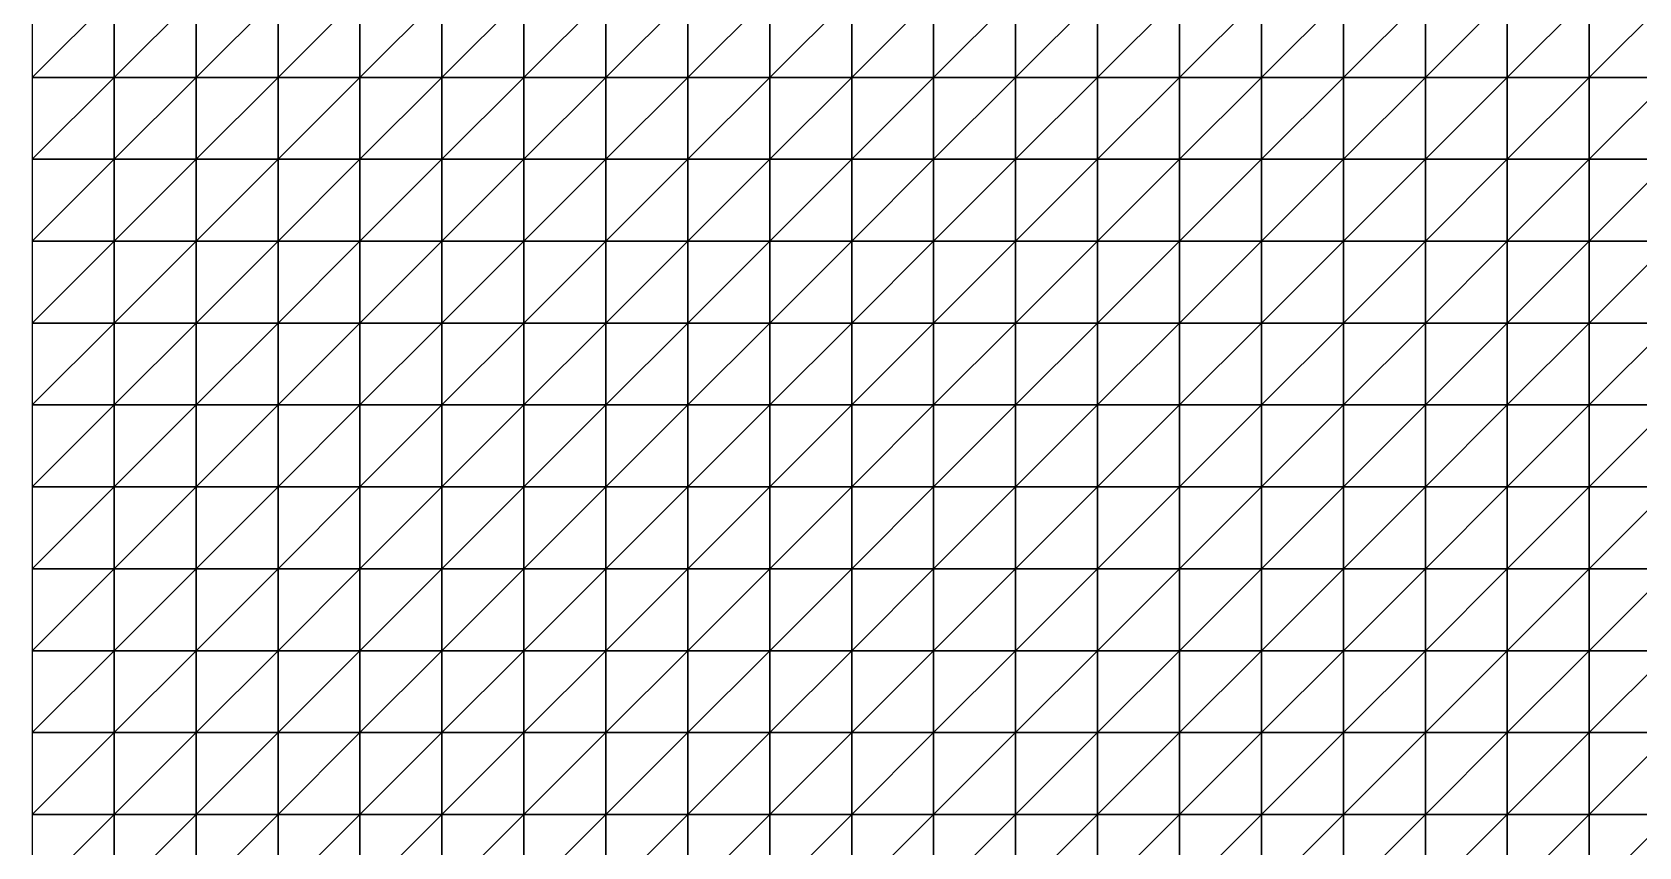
# Model space of a CAD drawing. Header units: metres. Extents: x 351000 to 353000, y 7455000 to 7457000.
# Drawn here: x 351000 to 351490.1, y 7455490.1 to 7455738.8 of the extents above; entities that cross this region are included whole.
import ezdxf

# ---------------------------------------------------------------- set-up
doc = ezdxf.new("R2010")
doc.units = ezdxf.units.M

msp = doc.modelspace()

# ---------------------------------------------------------------- linework, layer by layer
at = {"layer": 'BASE_OF_OXIDE_BOX'}
for points in [[(351000, 7455725, 1154.52), (351025, 7455725, 1157.88), (351025, 7455750, 1163.95)], [(351000, 7455725, 1154.52), (351025, 7455750, 1163.95), (351000, 7455750, 1162.53)], [(351025, 7455725, 1157.88), (351050, 7455725, 1165.17), (351050, 7455750, 1169.35)], [(351025, 7455725, 1157.88), (351050, 7455750, 1169.35), (351025, 7455750, 1163.95)], [(351050, 7455725, 1165.17), (351075, 7455725, 1174.46), (351075, 7455750, 1176.98)], [(351050, 7455725, 1165.17), (351075, 7455750, 1176.98), (351050, 7455750, 1169.35)], [(351075, 7455725, 1174.46), (351100, 7455725, 1183.15), (351100, 7455750, 1184.29)], [(351075, 7455725, 1174.46), (351100, 7455750, 1184.29), (351075, 7455750, 1176.98)], [(351100, 7455725, 1183.15), (351125, 7455725, 1185.44), (351125, 7455750, 1187.5)], [(351100, 7455725, 1183.15), (351125, 7455750, 1187.5), (351100, 7455750, 1184.29)], [(351125, 7455725, 1185.44), (351150, 7455725, 1184.04), (351150, 7455750, 1184.74)], [(351125, 7455725, 1185.44), (351150, 7455750, 1184.74), (351125, 7455750, 1187.5)], [(351150, 7455725, 1184.04), (351175, 7455725, 1183.51), (351175, 7455750, 1183.05)], [(351150, 7455725, 1184.04), (351175, 7455750, 1183.05), (351150, 7455750, 1184.74)], [(351175, 7455725, 1183.51), (351200, 7455725, 1185.61), (351200, 7455750, 1184.04)], [(351175, 7455725, 1183.51), (351200, 7455750, 1184.04), (351175, 7455750, 1183.05)], [(351200, 7455725, 1185.61), (351225, 7455725, 1191.59), (351225, 7455750, 1188.53)], [(351200, 7455725, 1185.61), (351225, 7455750, 1188.53), (351200, 7455750, 1184.04)], [(351225, 7455725, 1191.59), (351250, 7455725, 1198.1), (351250, 7455750, 1192.93)], [(351225, 7455725, 1191.59), (351250, 7455750, 1192.93), (351225, 7455750, 1188.53)], [(351250, 7455725, 1198.1), (351275, 7455725, 1207.75), (351275, 7455750, 1201.24)], [(351250, 7455725, 1198.1), (351275, 7455750, 1201.24), (351250, 7455750, 1192.93)], [(351275, 7455725, 1207.75), (351300, 7455725, 1218.94), (351300, 7455750, 1211.83)], [(351275, 7455725, 1207.75), (351300, 7455750, 1211.83), (351275, 7455750, 1201.24)], [(351300, 7455725, 1218.94), (351325, 7455725, 1222.48), (351325, 7455750, 1217.94)], [(351300, 7455725, 1218.94), (351325, 7455750, 1217.94), (351300, 7455750, 1211.83)], [(351325, 7455725, 1222.48), (351350, 7455725, 1226.29), (351350, 7455750, 1222.02)], [(351325, 7455725, 1222.48), (351350, 7455750, 1222.02), (351325, 7455750, 1217.94)], [(351350, 7455725, 1226.29), (351375, 7455725, 1229.39), (351375, 7455750, 1225.95)], [(351350, 7455725, 1226.29), (351375, 7455750, 1225.95), (351350, 7455750, 1222.02)], [(351375, 7455725, 1229.39), (351400, 7455725, 1230.97), (351400, 7455750, 1228.87)], [(351375, 7455725, 1229.39), (351400, 7455750, 1228.87), (351375, 7455750, 1225.95)], [(351400, 7455725, 1230.97), (351425, 7455725, 1224.83), (351425, 7455750, 1223.16)], [(351400, 7455725, 1230.97), (351425, 7455750, 1223.16), (351400, 7455750, 1228.87)], [(351425, 7455725, 1224.83), (351450, 7455725, 1214.81), (351450, 7455750, 1216.5)], [(351425, 7455725, 1224.83), (351450, 7455750, 1216.5), (351425, 7455750, 1223.16)], [(351450, 7455725, 1214.81), (351475, 7455725, 1206.3), (351475, 7455750, 1211.14)], [(351450, 7455725, 1214.81), (351475, 7455750, 1211.14), (351450, 7455750, 1216.5)], [(351475, 7455725, 1206.3), (351500, 7455725, 1201.02), (351500, 7455750, 1208.36)], [(351475, 7455725, 1206.3), (351500, 7455750, 1208.36), (351475, 7455750, 1211.14)], [(351000, 7455700, 1151.54), (351025, 7455700, 1156.83), (351025, 7455725, 1157.88)], [(351000, 7455700, 1151.54), (351025, 7455725, 1157.88), (351000, 7455725, 1154.52)], [(351025, 7455700, 1156.83), (351050, 7455700, 1165.56), (351050, 7455725, 1165.17)], [(351025, 7455700, 1156.83), (351050, 7455725, 1165.17), (351025, 7455725, 1157.88)], [(351050, 7455700, 1165.56), (351075, 7455700, 1175.7), (351075, 7455725, 1174.46)], [(351050, 7455700, 1165.56), (351075, 7455725, 1174.46), (351050, 7455725, 1165.17)], [(351075, 7455700, 1175.7), (351100, 7455700, 1184.75), (351100, 7455725, 1183.15)], [(351075, 7455700, 1175.7), (351100, 7455725, 1183.15), (351075, 7455725, 1174.46)], [(351100, 7455700, 1184.75), (351125, 7455700, 1187.52), (351125, 7455725, 1185.44)], [(351100, 7455700, 1184.75), (351125, 7455725, 1185.44), (351100, 7455725, 1183.15)], [(351125, 7455700, 1187.52), (351150, 7455700, 1186.7), (351150, 7455725, 1184.04)], [(351125, 7455700, 1187.52), (351150, 7455725, 1184.04), (351125, 7455725, 1185.44)], [(351150, 7455700, 1186.7), (351175, 7455700, 1186.14), (351175, 7455725, 1183.51)], [(351150, 7455700, 1186.7), (351175, 7455725, 1183.51), (351150, 7455725, 1184.04)], [(351175, 7455700, 1186.14), (351200, 7455700, 1187.81), (351200, 7455725, 1185.61)], [(351175, 7455700, 1186.14), (351200, 7455725, 1185.61), (351175, 7455725, 1183.51)], [(351200, 7455700, 1187.81), (351225, 7455700, 1193.26), (351225, 7455725, 1191.59)], [(351200, 7455700, 1187.81), (351225, 7455725, 1191.59), (351200, 7455725, 1185.61)], [(351225, 7455700, 1193.26), (351250, 7455700, 1199.77), (351250, 7455725, 1198.1)], [(351225, 7455700, 1193.26), (351250, 7455725, 1198.1), (351225, 7455725, 1191.59)], [(351250, 7455700, 1199.77), (351275, 7455700, 1209.86), (351275, 7455725, 1207.75)], [(351250, 7455700, 1199.77), (351275, 7455725, 1207.75), (351250, 7455725, 1198.1)], [(351275, 7455700, 1209.86), (351300, 7455700, 1220.99), (351300, 7455725, 1218.94)], [(351275, 7455700, 1209.86), (351300, 7455725, 1218.94), (351275, 7455725, 1207.75)], [(351300, 7455700, 1220.99), (351325, 7455700, 1224.71), (351325, 7455725, 1222.48)], [(351300, 7455700, 1220.99), (351325, 7455725, 1222.48), (351300, 7455725, 1218.94)], [(351325, 7455700, 1224.71), (351350, 7455700, 1228.27), (351350, 7455725, 1226.29)], [(351325, 7455700, 1224.71), (351350, 7455725, 1226.29), (351325, 7455725, 1222.48)], [(351350, 7455700, 1228.27), (351375, 7455700, 1230.66), (351375, 7455725, 1229.39)], [(351350, 7455700, 1228.27), (351375, 7455725, 1229.39), (351350, 7455725, 1226.29)], [(351375, 7455700, 1230.66), (351400, 7455700, 1231.16), (351400, 7455725, 1230.97)], [(351375, 7455700, 1230.66), (351400, 7455725, 1230.97), (351375, 7455725, 1229.39)], [(351400, 7455700, 1231.16), (351425, 7455700, 1221.91), (351425, 7455725, 1224.83)], [(351400, 7455700, 1231.16), (351425, 7455725, 1224.83), (351400, 7455725, 1230.97)], [(351425, 7455700, 1221.91), (351450, 7455700, 1209.61), (351450, 7455725, 1214.81)], [(351425, 7455700, 1221.91), (351450, 7455725, 1214.81), (351425, 7455725, 1224.83)], [(351450, 7455700, 1209.61), (351475, 7455700, 1199.1), (351475, 7455725, 1206.3)], [(351450, 7455700, 1209.61), (351475, 7455725, 1206.3), (351450, 7455725, 1214.81)], [(351475, 7455700, 1199.1), (351500, 7455700, 1192.38), (351500, 7455725, 1201.02)], [(351475, 7455700, 1199.1), (351500, 7455725, 1201.02), (351475, 7455725, 1206.3)], [(351000, 7455675, 1155.15), (351025, 7455675, 1161.92), (351025, 7455700, 1156.83)], [(351000, 7455675, 1155.15), (351025, 7455700, 1156.83), (351000, 7455700, 1151.54)], [(351025, 7455675, 1161.92), (351050, 7455675, 1171.18), (351050, 7455700, 1165.56)], [(351025, 7455675, 1161.92), (351050, 7455700, 1165.56), (351025, 7455700, 1156.83)], [(351050, 7455675, 1171.18), (351075, 7455675, 1180.92), (351075, 7455700, 1175.7)], [(351050, 7455675, 1171.18), (351075, 7455700, 1175.7), (351050, 7455700, 1165.56)], [(351075, 7455675, 1180.92), (351100, 7455675, 1188.85), (351100, 7455700, 1184.75)], [(351075, 7455675, 1180.92), (351100, 7455700, 1184.75), (351075, 7455700, 1175.7)], [(351100, 7455675, 1188.85), (351125, 7455675, 1192.57), (351125, 7455700, 1187.52)], [(351100, 7455675, 1188.85), (351125, 7455700, 1187.52), (351100, 7455700, 1184.75)], [(351125, 7455675, 1192.57), (351150, 7455675, 1191.1), (351150, 7455700, 1186.7)], [(351125, 7455675, 1192.57), (351150, 7455700, 1186.7), (351125, 7455700, 1187.52)], [(351150, 7455675, 1191.1), (351175, 7455675, 1189.03), (351175, 7455700, 1186.14)], [(351150, 7455675, 1191.1), (351175, 7455700, 1186.14), (351150, 7455700, 1186.7)], [(351175, 7455675, 1189.03), (351200, 7455675, 1188.53), (351200, 7455700, 1187.81)], [(351175, 7455675, 1189.03), (351200, 7455700, 1187.81), (351175, 7455700, 1186.14)], [(351200, 7455675, 1188.53), (351225, 7455675, 1190.39), (351225, 7455700, 1193.26)], [(351200, 7455675, 1188.53), (351225, 7455700, 1193.26), (351200, 7455700, 1187.81)], [(351225, 7455675, 1190.39), (351250, 7455675, 1195.5), (351250, 7455700, 1199.77)], [(351225, 7455675, 1190.39), (351250, 7455700, 1199.77), (351225, 7455700, 1193.26)], [(351250, 7455675, 1195.5), (351275, 7455675, 1204.98), (351275, 7455700, 1209.86)], [(351250, 7455675, 1195.5), (351275, 7455700, 1209.86), (351250, 7455700, 1199.77)], [(351275, 7455675, 1204.98), (351300, 7455675, 1216.71), (351300, 7455700, 1220.99)], [(351275, 7455675, 1204.98), (351300, 7455700, 1220.99), (351275, 7455700, 1209.86)], [(351300, 7455675, 1216.71), (351325, 7455675, 1224.44), (351325, 7455700, 1224.71)], [(351300, 7455675, 1216.71), (351325, 7455700, 1224.71), (351300, 7455700, 1220.99)], [(351325, 7455675, 1224.44), (351350, 7455675, 1227.91), (351350, 7455700, 1228.27)], [(351325, 7455675, 1224.44), (351350, 7455700, 1228.27), (351325, 7455700, 1224.71)], [(351350, 7455675, 1227.91), (351375, 7455675, 1229.86), (351375, 7455700, 1230.66)], [(351350, 7455675, 1227.91), (351375, 7455700, 1230.66), (351350, 7455700, 1228.27)], [(351375, 7455675, 1229.86), (351400, 7455675, 1226.02), (351400, 7455700, 1231.16)], [(351375, 7455675, 1229.86), (351400, 7455700, 1231.16), (351375, 7455700, 1230.66)], [(351400, 7455675, 1226.02), (351425, 7455675, 1214.55), (351425, 7455700, 1221.91)], [(351400, 7455675, 1226.02), (351425, 7455700, 1221.91), (351400, 7455700, 1231.16)], [(351425, 7455675, 1214.55), (351450, 7455675, 1201.94), (351450, 7455700, 1209.61)], [(351425, 7455675, 1214.55), (351450, 7455700, 1209.61), (351425, 7455700, 1221.91)], [(351450, 7455675, 1201.94), (351475, 7455675, 1191.43), (351475, 7455700, 1199.1)], [(351450, 7455675, 1201.94), (351475, 7455700, 1199.1), (351450, 7455700, 1209.61)], [(351475, 7455675, 1191.43), (351500, 7455675, 1185.11), (351500, 7455700, 1192.38)], [(351475, 7455675, 1191.43), (351500, 7455700, 1192.38), (351475, 7455700, 1199.1)], [(351000, 7455650, 1163.27), (351025, 7455650, 1170.86), (351025, 7455675, 1161.92)], [(351000, 7455650, 1163.27), (351025, 7455675, 1161.92), (351000, 7455675, 1155.15)], [(351025, 7455650, 1170.86), (351050, 7455650, 1179.72), (351050, 7455675, 1171.18)], [(351025, 7455650, 1170.86), (351050, 7455675, 1171.18), (351025, 7455675, 1161.92)], [(351050, 7455650, 1179.72), (351075, 7455650, 1187.96), (351075, 7455675, 1180.92)], [(351050, 7455650, 1179.72), (351075, 7455675, 1180.92), (351050, 7455675, 1171.18)], [(351075, 7455650, 1187.96), (351100, 7455650, 1193.59), (351100, 7455675, 1188.85)], [(351075, 7455650, 1187.96), (351100, 7455675, 1188.85), (351075, 7455675, 1180.92)], [(351100, 7455650, 1193.59), (351125, 7455650, 1195.29), (351125, 7455675, 1192.57)], [(351100, 7455650, 1193.59), (351125, 7455675, 1192.57), (351100, 7455675, 1188.85)], [(351125, 7455650, 1195.29), (351150, 7455650, 1193.06), (351150, 7455675, 1191.1)], [(351125, 7455650, 1195.29), (351150, 7455675, 1191.1), (351125, 7455675, 1192.57)], [(351150, 7455650, 1193.06), (351175, 7455650, 1188.41), (351175, 7455675, 1189.03)], [(351150, 7455650, 1193.06), (351175, 7455675, 1189.03), (351150, 7455675, 1191.1)], [(351175, 7455650, 1188.41), (351200, 7455650, 1183.97), (351200, 7455675, 1188.53)], [(351175, 7455650, 1188.41), (351200, 7455675, 1188.53), (351175, 7455675, 1189.03)], [(351200, 7455650, 1183.97), (351225, 7455650, 1182.54), (351225, 7455675, 1190.39)], [(351200, 7455650, 1183.97), (351225, 7455675, 1190.39), (351200, 7455675, 1188.53)], [(351225, 7455650, 1182.54), (351250, 7455650, 1185.91), (351250, 7455675, 1195.5)], [(351225, 7455650, 1182.54), (351250, 7455675, 1195.5), (351225, 7455675, 1190.39)], [(351250, 7455650, 1185.91), (351275, 7455650, 1194.02), (351275, 7455675, 1204.98)], [(351250, 7455650, 1185.91), (351275, 7455675, 1204.98), (351250, 7455675, 1195.5)], [(351275, 7455650, 1194.02), (351300, 7455650, 1204.82), (351300, 7455675, 1216.71)], [(351275, 7455650, 1194.02), (351300, 7455675, 1216.71), (351275, 7455675, 1204.98)], [(351300, 7455650, 1204.82), (351325, 7455650, 1214.98), (351325, 7455675, 1224.44)], [(351300, 7455650, 1204.82), (351325, 7455675, 1224.44), (351300, 7455675, 1216.71)], [(351325, 7455650, 1214.98), (351350, 7455650, 1221.13), (351350, 7455675, 1227.91)], [(351325, 7455650, 1214.98), (351350, 7455675, 1227.91), (351325, 7455675, 1224.44)], [(351350, 7455650, 1221.13), (351375, 7455650, 1221.16), (351375, 7455675, 1229.86)], [(351350, 7455650, 1221.13), (351375, 7455675, 1229.86), (351350, 7455675, 1227.91)], [(351375, 7455650, 1221.16), (351400, 7455650, 1215.07), (351400, 7455675, 1226.02)], [(351375, 7455650, 1221.16), (351400, 7455675, 1226.02), (351375, 7455675, 1229.86)], [(351400, 7455650, 1215.07), (351425, 7455650, 1204.92), (351425, 7455675, 1214.55)], [(351400, 7455650, 1215.07), (351425, 7455675, 1214.55), (351400, 7455675, 1226.02)], [(351425, 7455650, 1204.92), (351450, 7455650, 1193.98), (351450, 7455675, 1201.94)], [(351425, 7455650, 1204.92), (351450, 7455675, 1201.94), (351425, 7455675, 1214.55)], [(351450, 7455650, 1193.98), (351475, 7455650, 1185.45), (351475, 7455675, 1191.43)], [(351450, 7455650, 1193.98), (351475, 7455675, 1191.43), (351450, 7455675, 1201.94)], [(351475, 7455650, 1185.45), (351500, 7455650, 1181.25), (351500, 7455675, 1185.11)], [(351475, 7455650, 1185.45), (351500, 7455675, 1185.11), (351475, 7455675, 1191.43)], [(351000, 7455625, 1171.85), (351025, 7455625, 1179.63), (351025, 7455650, 1170.86)], [(351000, 7455625, 1171.85), (351025, 7455650, 1170.86), (351000, 7455650, 1163.27)], [(351025, 7455625, 1179.63), (351050, 7455625, 1187.48), (351050, 7455650, 1179.72)], [(351025, 7455625, 1179.63), (351050, 7455650, 1179.72), (351025, 7455650, 1170.86)], [(351050, 7455625, 1187.48), (351075, 7455625, 1193.7), (351075, 7455650, 1187.96)], [(351050, 7455625, 1187.48), (351075, 7455650, 1187.96), (351050, 7455650, 1179.72)], [(351075, 7455625, 1193.7), (351100, 7455625, 1196.69), (351100, 7455650, 1193.59)], [(351075, 7455625, 1193.7), (351100, 7455650, 1193.59), (351075, 7455650, 1187.96)], [(351100, 7455625, 1196.69), (351125, 7455625, 1195.51), (351125, 7455650, 1195.29)], [(351100, 7455625, 1196.69), (351125, 7455650, 1195.29), (351100, 7455650, 1193.59)], [(351125, 7455625, 1195.51), (351150, 7455625, 1190.47), (351150, 7455650, 1193.06)], [(351125, 7455625, 1195.51), (351150, 7455650, 1193.06), (351125, 7455650, 1195.29)], [(351150, 7455625, 1190.47), (351175, 7455625, 1183.23), (351175, 7455650, 1188.41)], [(351150, 7455625, 1190.47), (351175, 7455650, 1188.41), (351150, 7455650, 1193.06)], [(351175, 7455625, 1183.23), (351200, 7455625, 1176.43), (351200, 7455650, 1183.97)], [(351175, 7455625, 1183.23), (351200, 7455650, 1183.97), (351175, 7455650, 1188.41)], [(351200, 7455625, 1176.43), (351225, 7455625, 1172.86), (351225, 7455650, 1182.54)], [(351200, 7455625, 1176.43), (351225, 7455650, 1182.54), (351200, 7455650, 1183.97)], [(351225, 7455625, 1172.86), (351250, 7455625, 1174.33), (351250, 7455650, 1185.91)], [(351225, 7455625, 1172.86), (351250, 7455650, 1185.91), (351225, 7455650, 1182.54)], [(351250, 7455625, 1174.33), (351275, 7455625, 1180.9), (351275, 7455650, 1194.02)], [(351250, 7455625, 1174.33), (351275, 7455650, 1194.02), (351250, 7455650, 1185.91)], [(351275, 7455625, 1180.9), (351300, 7455625, 1190.64), (351300, 7455650, 1204.82)], [(351275, 7455625, 1180.9), (351300, 7455650, 1204.82), (351275, 7455650, 1194.02)], [(351300, 7455625, 1190.64), (351325, 7455625, 1200.37), (351325, 7455650, 1214.98)], [(351300, 7455625, 1190.64), (351325, 7455650, 1214.98), (351300, 7455650, 1204.82)], [(351325, 7455625, 1200.37), (351350, 7455625, 1206.85), (351350, 7455650, 1221.13)], [(351325, 7455625, 1200.37), (351350, 7455650, 1221.13), (351325, 7455650, 1214.98)], [(351350, 7455625, 1206.85), (351375, 7455625, 1208), (351375, 7455650, 1221.16)], [(351350, 7455625, 1206.85), (351375, 7455650, 1221.16), (351350, 7455650, 1221.13)], [(351375, 7455625, 1208), (351400, 7455625, 1203.75), (351400, 7455650, 1215.07)], [(351375, 7455625, 1208), (351400, 7455650, 1215.07), (351375, 7455650, 1221.16)], [(351400, 7455625, 1203.75), (351425, 7455625, 1196.04), (351425, 7455650, 1204.92)], [(351400, 7455625, 1203.75), (351425, 7455650, 1204.92), (351400, 7455650, 1215.07)], [(351425, 7455625, 1196.04), (351450, 7455625, 1187.93), (351450, 7455650, 1193.98)], [(351425, 7455625, 1196.04), (351450, 7455650, 1193.98), (351425, 7455650, 1204.92)], [(351450, 7455625, 1187.93), (351475, 7455625, 1182.4), (351475, 7455650, 1185.45)], [(351450, 7455625, 1187.93), (351475, 7455650, 1185.45), (351450, 7455650, 1193.98)], [(351475, 7455625, 1182.4), (351500, 7455625, 1181.12), (351500, 7455650, 1181.25)], [(351475, 7455625, 1182.4), (351500, 7455650, 1181.25), (351475, 7455650, 1185.45)], [(351000, 7455600, 1177.42), (351025, 7455600, 1184.91), (351025, 7455625, 1179.63)], [(351000, 7455600, 1177.42), (351025, 7455625, 1179.63), (351000, 7455625, 1171.85)], [(351025, 7455600, 1184.91), (351050, 7455600, 1191.56), (351050, 7455625, 1187.48)], [(351025, 7455600, 1184.91), (351050, 7455625, 1187.48), (351025, 7455625, 1179.63)], [(351050, 7455600, 1191.56), (351075, 7455600, 1195.91), (351075, 7455625, 1193.7)], [(351050, 7455600, 1191.56), (351075, 7455625, 1193.7), (351050, 7455625, 1187.48)], [(351075, 7455600, 1195.91), (351100, 7455600, 1196.73), (351100, 7455625, 1196.69)], [(351075, 7455600, 1195.91), (351100, 7455625, 1196.69), (351075, 7455625, 1193.7)], [(351100, 7455600, 1196.73), (351125, 7455600, 1193.45), (351125, 7455625, 1195.51)], [(351100, 7455600, 1196.73), (351125, 7455625, 1195.51), (351100, 7455625, 1196.69)], [(351125, 7455600, 1193.45), (351150, 7455600, 1186.57), (351150, 7455625, 1190.47)], [(351125, 7455600, 1193.45), (351150, 7455625, 1190.47), (351125, 7455625, 1195.51)], [(351150, 7455600, 1186.57), (351175, 7455600, 1177.76), (351175, 7455625, 1183.23)], [(351150, 7455600, 1186.57), (351175, 7455625, 1183.23), (351150, 7455625, 1190.47)], [(351175, 7455600, 1177.76), (351200, 7455600, 1169.57), (351200, 7455625, 1176.43)], [(351175, 7455600, 1177.76), (351200, 7455625, 1176.43), (351175, 7455625, 1183.23)], [(351200, 7455600, 1169.57), (351225, 7455600, 1164.64), (351225, 7455625, 1172.86)], [(351200, 7455600, 1169.57), (351225, 7455625, 1172.86), (351200, 7455625, 1176.43)], [(351225, 7455600, 1164.64), (351250, 7455600, 1164.78), (351250, 7455625, 1174.33)], [(351225, 7455600, 1164.64), (351250, 7455625, 1174.33), (351225, 7455625, 1172.86)], [(351250, 7455600, 1164.78), (351275, 7455600, 1170.12), (351275, 7455625, 1180.9)], [(351250, 7455600, 1164.78), (351275, 7455625, 1180.9), (351250, 7455625, 1174.33)], [(351275, 7455600, 1170.12), (351300, 7455600, 1178.99), (351300, 7455625, 1190.64)], [(351275, 7455600, 1170.12), (351300, 7455625, 1190.64), (351275, 7455625, 1180.9)], [(351300, 7455600, 1178.99), (351325, 7455600, 1188.4), (351325, 7455625, 1200.37)], [(351300, 7455600, 1178.99), (351325, 7455625, 1200.37), (351300, 7455625, 1190.64)], [(351325, 7455600, 1188.4), (351350, 7455600, 1195.29), (351350, 7455625, 1206.85)], [(351325, 7455600, 1188.4), (351350, 7455625, 1206.85), (351325, 7455625, 1200.37)], [(351350, 7455600, 1195.29), (351375, 7455600, 1197.67), (351375, 7455625, 1208)], [(351350, 7455600, 1195.29), (351375, 7455625, 1208), (351350, 7455625, 1206.85)], [(351375, 7455600, 1197.67), (351400, 7455600, 1195.41), (351400, 7455625, 1203.75)], [(351375, 7455600, 1197.67), (351400, 7455625, 1203.75), (351375, 7455625, 1208)], [(351400, 7455600, 1195.41), (351425, 7455600, 1190.23), (351425, 7455625, 1196.04)], [(351400, 7455600, 1195.41), (351425, 7455625, 1196.04), (351400, 7455625, 1203.75)], [(351425, 7455600, 1190.23), (351450, 7455600, 1184.93), (351450, 7455625, 1187.93)], [(351425, 7455600, 1190.23), (351450, 7455625, 1187.93), (351425, 7455625, 1196.04)], [(351450, 7455600, 1184.93), (351475, 7455600, 1182.2), (351475, 7455625, 1182.4)], [(351450, 7455600, 1184.93), (351475, 7455625, 1182.4), (351450, 7455625, 1187.93)], [(351475, 7455600, 1182.2), (351500, 7455600, 1183.43), (351500, 7455625, 1181.12)], [(351475, 7455600, 1182.2), (351500, 7455625, 1181.12), (351475, 7455625, 1182.4)], [(351000, 7455575, 1178.99), (351025, 7455575, 1185.81), (351025, 7455600, 1184.91)], [(351000, 7455575, 1178.99), (351025, 7455600, 1184.91), (351000, 7455600, 1177.42)], [(351025, 7455575, 1185.81), (351050, 7455575, 1191.28), (351050, 7455600, 1191.56)], [(351025, 7455575, 1185.81), (351050, 7455600, 1191.56), (351025, 7455600, 1184.91)], [(351050, 7455575, 1191.28), (351075, 7455575, 1194.22), (351075, 7455600, 1195.91)], [(351050, 7455575, 1191.28), (351075, 7455600, 1195.91), (351050, 7455600, 1191.56)], [(351075, 7455575, 1194.22), (351100, 7455575, 1193.71), (351100, 7455600, 1196.73)], [(351075, 7455575, 1194.22), (351100, 7455600, 1196.73), (351075, 7455600, 1195.91)], [(351100, 7455575, 1193.71), (351125, 7455575, 1189.49), (351125, 7455600, 1193.45)], [(351100, 7455575, 1193.71), (351125, 7455600, 1193.45), (351100, 7455600, 1196.73)], [(351125, 7455575, 1189.49), (351150, 7455575, 1182.13), (351150, 7455600, 1186.57)], [(351125, 7455575, 1189.49), (351150, 7455600, 1186.57), (351125, 7455600, 1193.45)], [(351150, 7455575, 1182.13), (351175, 7455575, 1173.19), (351175, 7455600, 1177.76)], [(351150, 7455575, 1182.13), (351175, 7455600, 1177.76), (351150, 7455600, 1186.57)], [(351175, 7455575, 1173.19), (351200, 7455575, 1164.97), (351200, 7455600, 1169.57)], [(351175, 7455575, 1173.19), (351200, 7455600, 1169.57), (351175, 7455600, 1177.76)], [(351200, 7455575, 1164.97), (351225, 7455575, 1159.86), (351225, 7455600, 1164.64)], [(351200, 7455575, 1164.97), (351225, 7455600, 1164.64), (351200, 7455600, 1169.57)], [(351225, 7455575, 1159.86), (351250, 7455575, 1159.54), (351250, 7455600, 1164.78)], [(351225, 7455575, 1159.86), (351250, 7455600, 1164.78), (351225, 7455600, 1164.64)], [(351250, 7455575, 1159.54), (351275, 7455575, 1164.26), (351275, 7455600, 1170.12)], [(351250, 7455575, 1159.54), (351275, 7455600, 1170.12), (351250, 7455600, 1164.78)], [(351275, 7455575, 1164.26), (351300, 7455575, 1172.55), (351300, 7455600, 1178.99)], [(351275, 7455575, 1164.26), (351300, 7455600, 1178.99), (351275, 7455600, 1170.12)], [(351300, 7455575, 1172.55), (351325, 7455575, 1181.71), (351325, 7455600, 1188.4)], [(351300, 7455575, 1172.55), (351325, 7455600, 1188.4), (351300, 7455600, 1178.99)], [(351325, 7455575, 1181.71), (351350, 7455575, 1188.9), (351350, 7455600, 1195.29)], [(351325, 7455575, 1181.71), (351350, 7455600, 1195.29), (351325, 7455600, 1188.4)], [(351350, 7455575, 1188.9), (351375, 7455575, 1192.24), (351375, 7455600, 1197.67)], [(351350, 7455575, 1188.9), (351375, 7455600, 1197.67), (351350, 7455600, 1195.29)], [(351375, 7455575, 1192.24), (351400, 7455575, 1191.49), (351400, 7455600, 1195.41)], [(351375, 7455575, 1192.24), (351400, 7455600, 1195.41), (351375, 7455600, 1197.67)], [(351400, 7455575, 1191.49), (351425, 7455575, 1188.18), (351425, 7455600, 1190.23)], [(351400, 7455575, 1191.49), (351425, 7455600, 1190.23), (351400, 7455600, 1195.41)], [(351425, 7455575, 1188.18), (351450, 7455575, 1184.83), (351450, 7455600, 1184.93)], [(351425, 7455575, 1188.18), (351450, 7455600, 1184.93), (351425, 7455600, 1190.23)], [(351450, 7455575, 1184.83), (351475, 7455575, 1183.82), (351475, 7455600, 1182.2)], [(351450, 7455575, 1184.83), (351475, 7455600, 1182.2), (351450, 7455600, 1184.93)], [(351475, 7455575, 1183.82), (351500, 7455575, 1186.34), (351500, 7455600, 1183.43)], [(351475, 7455575, 1183.82), (351500, 7455600, 1183.43), (351475, 7455600, 1182.2)], [(351000, 7455550, 1177.89), (351025, 7455550, 1183.74), (351025, 7455575, 1185.81)], [(351000, 7455550, 1177.89), (351025, 7455575, 1185.81), (351000, 7455575, 1178.99)], [(351025, 7455550, 1183.74), (351050, 7455550, 1188.05), (351050, 7455575, 1191.28)], [(351025, 7455550, 1183.74), (351050, 7455575, 1191.28), (351025, 7455575, 1185.81)], [(351050, 7455550, 1188.05), (351075, 7455550, 1189.9), (351075, 7455575, 1194.22)], [(351050, 7455550, 1188.05), (351075, 7455575, 1194.22), (351050, 7455575, 1191.28)], [(351075, 7455550, 1189.9), (351100, 7455550, 1188.72), (351100, 7455575, 1193.71)], [(351075, 7455550, 1189.9), (351100, 7455575, 1193.71), (351075, 7455575, 1194.22)], [(351100, 7455550, 1188.72), (351125, 7455550, 1184.45), (351125, 7455575, 1189.49)], [(351100, 7455550, 1188.72), (351125, 7455575, 1189.49), (351100, 7455575, 1193.71)], [(351125, 7455550, 1184.45), (351150, 7455550, 1177.68), (351150, 7455575, 1182.13)], [(351125, 7455550, 1184.45), (351150, 7455575, 1182.13), (351125, 7455575, 1189.49)], [(351150, 7455550, 1177.68), (351175, 7455550, 1169.74), (351175, 7455575, 1173.19)], [(351150, 7455550, 1177.68), (351175, 7455575, 1173.19), (351150, 7455575, 1182.13)], [(351175, 7455550, 1169.74), (351200, 7455550, 1162.58), (351200, 7455575, 1164.97)], [(351175, 7455550, 1169.74), (351200, 7455575, 1164.97), (351175, 7455575, 1173.19)], [(351200, 7455550, 1162.58), (351225, 7455550, 1158.26), (351225, 7455575, 1159.86)], [(351200, 7455550, 1162.58), (351225, 7455575, 1159.86), (351200, 7455575, 1164.97)], [(351225, 7455550, 1158.26), (351250, 7455550, 1158.27), (351250, 7455575, 1159.54)], [(351225, 7455550, 1158.26), (351250, 7455575, 1159.54), (351225, 7455575, 1159.86)], [(351250, 7455550, 1158.27), (351275, 7455550, 1162.89), (351275, 7455575, 1164.26)], [(351250, 7455550, 1158.27), (351275, 7455575, 1164.26), (351250, 7455575, 1159.54)], [(351275, 7455550, 1162.89), (351300, 7455550, 1170.88), (351300, 7455575, 1172.55)], [(351275, 7455550, 1162.89), (351300, 7455575, 1172.55), (351275, 7455575, 1164.26)], [(351300, 7455550, 1170.88), (351325, 7455550, 1179.85), (351325, 7455575, 1181.71)], [(351300, 7455550, 1170.88), (351325, 7455575, 1181.71), (351300, 7455575, 1172.55)], [(351325, 7455550, 1179.85), (351350, 7455550, 1187.17), (351350, 7455575, 1188.9)], [(351325, 7455550, 1179.85), (351350, 7455575, 1188.9), (351325, 7455575, 1181.71)], [(351350, 7455550, 1187.17), (351375, 7455550, 1191.08), (351375, 7455575, 1192.24)], [(351350, 7455550, 1187.17), (351375, 7455575, 1192.24), (351350, 7455575, 1188.9)], [(351375, 7455550, 1191.08), (351400, 7455550, 1191.28), (351400, 7455575, 1191.49)], [(351375, 7455550, 1191.08), (351400, 7455575, 1191.49), (351375, 7455575, 1192.24)], [(351400, 7455550, 1191.28), (351425, 7455550, 1189.04), (351425, 7455575, 1188.18)], [(351400, 7455550, 1191.28), (351425, 7455575, 1188.18), (351400, 7455575, 1191.49)], [(351425, 7455550, 1189.04), (351450, 7455550, 1186.63), (351450, 7455575, 1184.83)], [(351425, 7455550, 1189.04), (351450, 7455575, 1184.83), (351425, 7455575, 1188.18)], [(351450, 7455550, 1186.63), (351475, 7455550, 1186.19), (351475, 7455575, 1183.82)], [(351450, 7455550, 1186.63), (351475, 7455575, 1183.82), (351450, 7455575, 1184.83)], [(351475, 7455550, 1186.19), (351500, 7455550, 1188.78), (351500, 7455575, 1186.34)], [(351475, 7455550, 1186.19), (351500, 7455575, 1186.34), (351475, 7455575, 1183.82)], [(351000, 7455525, 1176.27), (351025, 7455525, 1180.95), (351025, 7455550, 1183.74)], [(351000, 7455525, 1176.27), (351025, 7455550, 1183.74), (351000, 7455550, 1177.89)], [(351025, 7455525, 1180.95), (351050, 7455525, 1184.05), (351050, 7455550, 1188.05)], [(351025, 7455525, 1180.95), (351050, 7455550, 1188.05), (351025, 7455550, 1183.74)], [(351050, 7455525, 1184.05), (351075, 7455525, 1184.9), (351075, 7455550, 1189.9)], [(351050, 7455525, 1184.05), (351075, 7455550, 1189.9), (351050, 7455550, 1188.05)], [(351075, 7455525, 1184.9), (351100, 7455525, 1183.25), (351100, 7455550, 1188.72)], [(351075, 7455525, 1184.9), (351100, 7455550, 1188.72), (351075, 7455550, 1189.9)], [(351100, 7455525, 1183.25), (351125, 7455525, 1179.26), (351125, 7455550, 1184.45)], [(351100, 7455525, 1183.25), (351125, 7455550, 1184.45), (351100, 7455550, 1188.72)], [(351125, 7455525, 1179.26), (351150, 7455525, 1173.49), (351150, 7455550, 1177.68)], [(351125, 7455525, 1179.26), (351150, 7455550, 1177.68), (351125, 7455550, 1184.45)], [(351150, 7455525, 1173.49), (351175, 7455525, 1167.02), (351175, 7455550, 1169.74)], [(351150, 7455525, 1173.49), (351175, 7455550, 1169.74), (351150, 7455550, 1177.68)], [(351175, 7455525, 1167.02), (351200, 7455525, 1161.4), (351200, 7455550, 1162.58)], [(351175, 7455525, 1167.02), (351200, 7455550, 1162.58), (351175, 7455550, 1169.74)], [(351200, 7455525, 1161.4), (351225, 7455525, 1158.3), (351225, 7455550, 1158.26)], [(351200, 7455525, 1161.4), (351225, 7455550, 1158.26), (351200, 7455550, 1162.58)], [(351225, 7455525, 1158.3), (351250, 7455525, 1158.99), (351250, 7455550, 1158.27)], [(351225, 7455525, 1158.3), (351250, 7455550, 1158.27), (351225, 7455550, 1158.26)], [(351250, 7455525, 1158.99), (351275, 7455525, 1163.76), (351275, 7455550, 1162.89)], [(351250, 7455525, 1158.99), (351275, 7455550, 1162.89), (351250, 7455550, 1158.27)], [(351275, 7455525, 1163.76), (351300, 7455525, 1171.57), (351300, 7455550, 1170.88)], [(351275, 7455525, 1163.76), (351300, 7455550, 1170.88), (351275, 7455550, 1162.89)], [(351300, 7455525, 1171.57), (351325, 7455525, 1180.34), (351325, 7455550, 1179.85)], [(351300, 7455525, 1171.57), (351325, 7455550, 1179.85), (351300, 7455550, 1170.88)], [(351325, 7455525, 1180.34), (351350, 7455525, 1187.7), (351350, 7455550, 1187.17)], [(351325, 7455525, 1180.34), (351350, 7455550, 1187.17), (351325, 7455550, 1179.85)], [(351350, 7455525, 1187.7), (351375, 7455525, 1191.97), (351375, 7455550, 1191.08)], [(351350, 7455525, 1187.7), (351375, 7455550, 1191.08), (351350, 7455550, 1187.17)], [(351375, 7455525, 1191.97), (351400, 7455525, 1192.77), (351400, 7455550, 1191.28)], [(351375, 7455525, 1191.97), (351400, 7455550, 1191.28), (351375, 7455550, 1191.08)], [(351400, 7455525, 1192.77), (351425, 7455525, 1191.17), (351425, 7455550, 1189.04)], [(351400, 7455525, 1192.77), (351425, 7455550, 1189.04), (351400, 7455550, 1191.28)], [(351425, 7455525, 1191.17), (351450, 7455525, 1189.16), (351450, 7455550, 1186.63)], [(351425, 7455525, 1191.17), (351450, 7455550, 1186.63), (351425, 7455550, 1189.04)], [(351450, 7455525, 1189.16), (351475, 7455525, 1188.71), (351475, 7455550, 1186.19)], [(351450, 7455525, 1189.16), (351475, 7455550, 1186.19), (351450, 7455550, 1186.63)], [(351475, 7455525, 1188.71), (351500, 7455525, 1190.79), (351500, 7455550, 1188.78)], [(351475, 7455525, 1188.71), (351500, 7455550, 1188.78), (351475, 7455550, 1186.19)], [(351000, 7455500, 1175.37), (351025, 7455500, 1179), (351025, 7455525, 1180.95)], [(351000, 7455500, 1175.37), (351025, 7455525, 1180.95), (351000, 7455525, 1176.27)], [(351025, 7455500, 1179), (351050, 7455500, 1180.94), (351050, 7455525, 1184.05)], [(351025, 7455500, 1179), (351050, 7455525, 1184.05), (351025, 7455525, 1180.95)], [(351050, 7455500, 1180.94), (351075, 7455500, 1180.79), (351075, 7455525, 1184.9)], [(351050, 7455500, 1180.94), (351075, 7455525, 1184.9), (351050, 7455525, 1184.05)], [(351075, 7455500, 1180.79), (351100, 7455500, 1178.65), (351100, 7455525, 1183.25)], [(351075, 7455500, 1180.79), (351100, 7455525, 1183.25), (351075, 7455525, 1184.9)], [(351100, 7455500, 1178.65), (351125, 7455500, 1174.86), (351125, 7455525, 1179.26)], [(351100, 7455500, 1178.65), (351125, 7455525, 1179.26), (351100, 7455525, 1183.25)], [(351125, 7455500, 1174.86), (351150, 7455500, 1170), (351150, 7455525, 1173.49)], [(351125, 7455500, 1174.86), (351150, 7455525, 1173.49), (351125, 7455525, 1179.26)], [(351150, 7455500, 1170), (351175, 7455500, 1164.91), (351175, 7455525, 1167.02)], [(351150, 7455500, 1170), (351175, 7455525, 1167.02), (351150, 7455525, 1173.49)], [(351175, 7455500, 1164.91), (351200, 7455500, 1160.75), (351200, 7455525, 1161.4)], [(351175, 7455500, 1164.91), (351200, 7455525, 1161.4), (351175, 7455525, 1167.02)], [(351200, 7455500, 1160.75), (351225, 7455500, 1158.8), (351225, 7455525, 1158.3)], [(351200, 7455500, 1160.75), (351225, 7455525, 1158.3), (351200, 7455525, 1161.4)], [(351225, 7455500, 1158.8), (351250, 7455500, 1160.11), (351250, 7455525, 1158.99)], [(351225, 7455500, 1158.8), (351250, 7455525, 1158.99), (351225, 7455525, 1158.3)], [(351250, 7455500, 1160.11), (351275, 7455500, 1164.92), (351275, 7455525, 1163.76)], [(351250, 7455500, 1160.11), (351275, 7455525, 1163.76), (351250, 7455525, 1158.99)], [(351275, 7455500, 1164.92), (351300, 7455500, 1172.43), (351300, 7455525, 1171.57)], [(351275, 7455500, 1164.92), (351300, 7455525, 1171.57), (351275, 7455525, 1163.76)], [(351300, 7455500, 1172.43), (351325, 7455500, 1180.86), (351325, 7455525, 1180.34)], [(351300, 7455500, 1172.43), (351325, 7455525, 1180.34), (351300, 7455525, 1171.57)], [(351325, 7455500, 1180.86), (351350, 7455500, 1188.13), (351350, 7455525, 1187.7)], [(351325, 7455500, 1180.86), (351350, 7455525, 1187.7), (351325, 7455525, 1180.34)], [(351350, 7455500, 1188.13), (351375, 7455500, 1192.65), (351375, 7455525, 1191.97)], [(351350, 7455500, 1188.13), (351375, 7455525, 1191.97), (351350, 7455525, 1187.7)], [(351375, 7455500, 1192.65), (351400, 7455500, 1194), (351400, 7455525, 1192.77)], [(351375, 7455500, 1192.65), (351400, 7455525, 1192.77), (351375, 7455525, 1191.97)], [(351400, 7455500, 1194), (351425, 7455500, 1193.02), (351425, 7455525, 1191.17)], [(351400, 7455500, 1194), (351425, 7455525, 1191.17), (351400, 7455525, 1192.77)], [(351425, 7455500, 1193.02), (351450, 7455500, 1191.46), (351450, 7455525, 1189.16)], [(351425, 7455500, 1193.02), (351450, 7455525, 1189.16), (351425, 7455525, 1191.17)], [(351450, 7455500, 1191.46), (351475, 7455500, 1191.11), (351475, 7455525, 1188.71)], [(351450, 7455500, 1191.46), (351475, 7455525, 1188.71), (351450, 7455525, 1189.16)], [(351475, 7455500, 1191.11), (351500, 7455500, 1192.9), (351500, 7455525, 1190.79)], [(351475, 7455500, 1191.11), (351500, 7455525, 1190.79), (351475, 7455525, 1188.71)], [(351000, 7455475, 1175.05), (351025, 7455475, 1178.16), (351025, 7455500, 1179)], [(351000, 7455475, 1175.05), (351025, 7455500, 1179), (351000, 7455500, 1175.37)], [(351025, 7455475, 1178.16), (351050, 7455475, 1179.33), (351050, 7455500, 1180.94)], [(351025, 7455475, 1178.16), (351050, 7455500, 1180.94), (351025, 7455500, 1179)], [(351050, 7455475, 1179.33), (351075, 7455475, 1178.44), (351075, 7455500, 1180.79)], [(351050, 7455475, 1179.33), (351075, 7455500, 1180.79), (351050, 7455500, 1180.94)], [(351075, 7455475, 1178.44), (351100, 7455475, 1175.89), (351100, 7455500, 1178.65)], [(351075, 7455475, 1178.44), (351100, 7455500, 1178.65), (351075, 7455500, 1180.79)], [(351100, 7455475, 1175.89), (351125, 7455475, 1172.26), (351125, 7455500, 1174.86)], [(351100, 7455475, 1175.89), (351125, 7455500, 1174.86), (351100, 7455500, 1178.65)], [(351125, 7455475, 1172.26), (351150, 7455475, 1168.16), (351150, 7455500, 1170)], [(351125, 7455475, 1172.26), (351150, 7455500, 1170), (351125, 7455500, 1174.86)], [(351150, 7455475, 1168.16), (351175, 7455475, 1164.23), (351175, 7455500, 1164.91)], [(351150, 7455475, 1168.16), (351175, 7455500, 1164.91), (351150, 7455500, 1170)], [(351175, 7455475, 1164.23), (351200, 7455475, 1161.27), (351200, 7455500, 1160.75)], [(351175, 7455475, 1164.23), (351200, 7455500, 1160.75), (351175, 7455500, 1164.91)], [(351200, 7455475, 1161.27), (351225, 7455475, 1160.18), (351225, 7455500, 1158.8)], [(351200, 7455475, 1161.27), (351225, 7455500, 1158.8), (351200, 7455500, 1160.75)], [(351225, 7455475, 1160.18), (351250, 7455475, 1161.74), (351250, 7455500, 1160.11)], [(351225, 7455475, 1160.18), (351250, 7455500, 1160.11), (351225, 7455500, 1158.8)], [(351250, 7455475, 1161.74), (351275, 7455475, 1166.23), (351275, 7455500, 1164.92)], [(351250, 7455475, 1161.74), (351275, 7455500, 1164.92), (351250, 7455500, 1160.11)], [(351275, 7455475, 1166.23), (351300, 7455475, 1173.02), (351300, 7455500, 1172.43)], [(351275, 7455475, 1166.23), (351300, 7455500, 1172.43), (351275, 7455500, 1164.92)], [(351300, 7455475, 1173.02), (351325, 7455475, 1180.7), (351325, 7455500, 1180.86)], [(351300, 7455475, 1173.02), (351325, 7455500, 1180.86), (351300, 7455500, 1172.43)], [(351325, 7455475, 1180.7), (351350, 7455475, 1187.52), (351350, 7455500, 1188.13)], [(351325, 7455475, 1180.7), (351350, 7455500, 1188.13), (351325, 7455500, 1180.86)], [(351350, 7455475, 1187.52), (351375, 7455475, 1192.04), (351375, 7455500, 1192.65)], [(351350, 7455475, 1187.52), (351375, 7455500, 1192.65), (351350, 7455500, 1188.13)], [(351375, 7455475, 1192.04), (351400, 7455475, 1193.83), (351400, 7455500, 1194)], [(351375, 7455475, 1192.04), (351400, 7455500, 1194), (351375, 7455500, 1192.65)], [(351400, 7455475, 1193.83), (351425, 7455475, 1193.56), (351425, 7455500, 1193.02)], [(351400, 7455475, 1193.83), (351425, 7455500, 1193.02), (351400, 7455500, 1194)], [(351425, 7455475, 1193.56), (351450, 7455475, 1192.74), (351450, 7455500, 1191.46)], [(351425, 7455475, 1193.56), (351450, 7455500, 1191.46), (351425, 7455500, 1193.02)], [(351450, 7455475, 1192.74), (351475, 7455475, 1192.99), (351475, 7455500, 1191.11)], [(351450, 7455475, 1192.74), (351475, 7455500, 1191.11), (351450, 7455500, 1191.46)], [(351475, 7455475, 1192.99), (351500, 7455475, 1195.15), (351500, 7455500, 1192.9)], [(351475, 7455475, 1192.99), (351500, 7455500, 1192.9), (351475, 7455500, 1191.11)]]:
    msp.add_3dface(points, dxfattribs=at)

doc.saveas('drawing.dxf')
